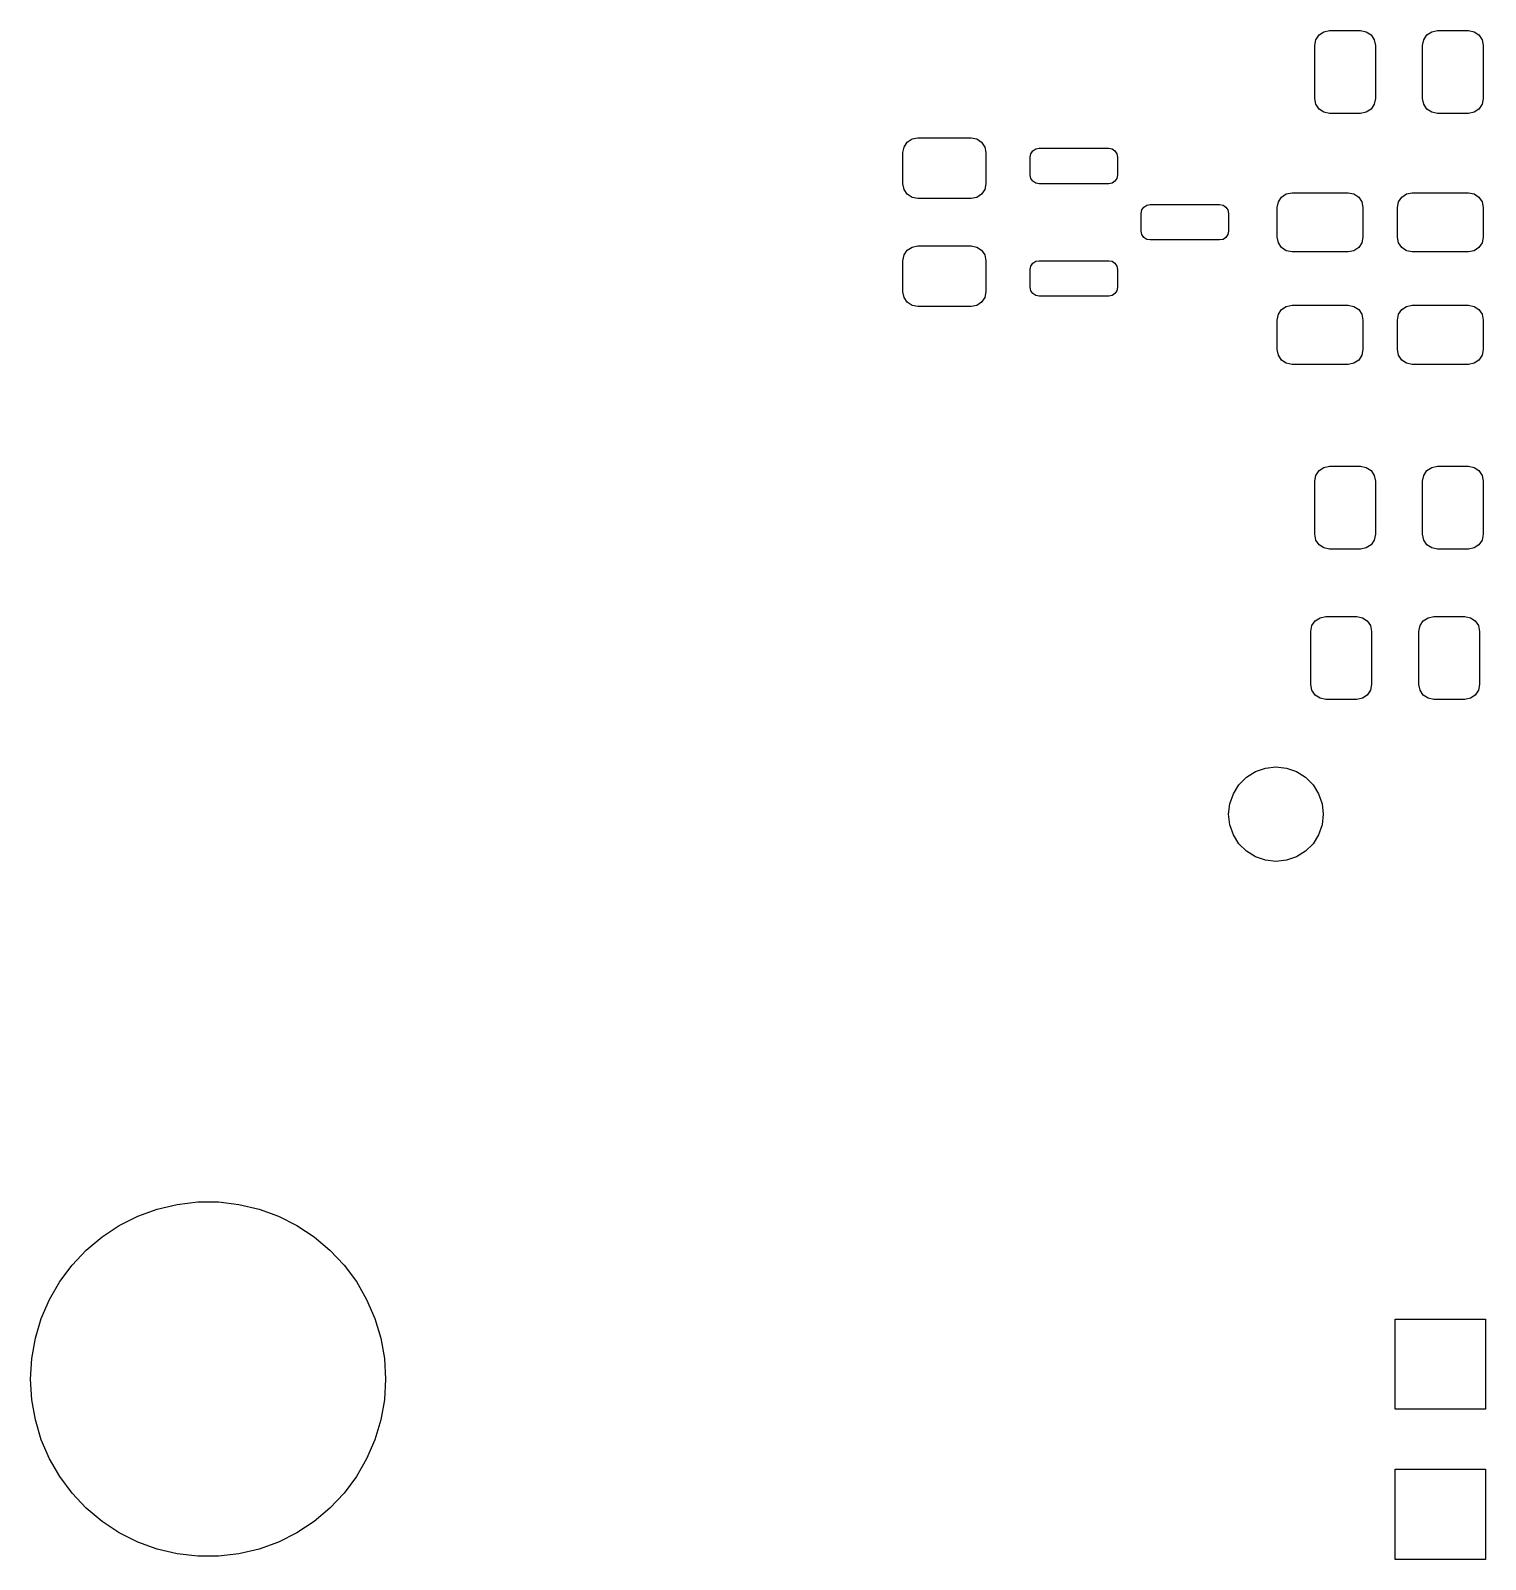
# Model space of a CAD drawing. Extents: x -2.16 to 1.75, y 0.51 to 2.75.
# Drawn here: x -2.108 to -1.14, y 0.505 to 1.523 of the extents above; entities that cross this region are included whole.
import ezdxf

# ---------------------------------------------------------------- set-up
doc = ezdxf.new("R2010")
doc.units = 0
doc.header["$MEASUREMENT"] = 0
doc.layers.add('BLACK', color=7, linetype='CONTINUOUS')

msp = doc.modelspace()

# ---------------------------------------------------------------- linework, layer by layer
at = {"layer": 'BLACK', "linetype": 'CONTINUOUS'}
for p, q in [((-1.2536, 1.5127), (-1.2529, 1.5165)), ((-1.2529, 1.5165), (-1.2507, 1.5197)), ((-1.2507, 1.5197), (-1.2475, 1.5218)), ((-1.2475, 1.5218), (-1.2438, 1.5226)), ((-1.2438, 1.5226), (-1.2231, 1.5226)), ((-1.2231, 1.5226), (-1.2193, 1.5218)), ((-1.2193, 1.5218), (-1.2161, 1.5197)), ((-1.2161, 1.5197), (-1.214, 1.5165)), ((-1.214, 1.5165), (-1.2132, 1.5127)), ((-1.1818, 1.5127), (-1.181, 1.5165)), ((-1.181, 1.5165), (-1.1789, 1.5197)), ((-1.1789, 1.5197), (-1.1757, 1.5218)), ((-1.1757, 1.5218), (-1.1719, 1.5226)), ((-1.1719, 1.5226), (-1.1512, 1.5226)), ((-1.1512, 1.5226), (-1.1475, 1.5218)), ((-1.1475, 1.5218), (-1.1443, 1.5197)), ((-1.1443, 1.5197), (-1.1421, 1.5165)), ((-1.1421, 1.5165), (-1.1414, 1.5127)), ((-1.2536, 1.4773), (-1.2536, 1.5127)), ((-1.2132, 1.5127), (-1.2132, 1.4773)), ((-1.1818, 1.4773), (-1.1818, 1.5127)), ((-1.1414, 1.5127), (-1.1414, 1.4773)), ((-1.2529, 1.4735), (-1.2536, 1.4773)), ((-1.2132, 1.4773), (-1.214, 1.4735)), ((-1.181, 1.4735), (-1.1818, 1.4773)), ((-1.1414, 1.4773), (-1.1421, 1.4735)), ((-1.2507, 1.4703), (-1.2529, 1.4735)), ((-1.2475, 1.4682), (-1.2507, 1.4703)), ((-1.2438, 1.4674), (-1.2475, 1.4682)), ((-1.2231, 1.4674), (-1.2438, 1.4674)), ((-1.2193, 1.4682), (-1.2231, 1.4674)), ((-1.2161, 1.4703), (-1.2193, 1.4682)), ((-1.214, 1.4735), (-1.2161, 1.4703)), ((-1.1789, 1.4703), (-1.181, 1.4735)), ((-1.1757, 1.4682), (-1.1789, 1.4703)), ((-1.1719, 1.4674), (-1.1757, 1.4682)), ((-1.1512, 1.4674), (-1.1719, 1.4674)), ((-1.1475, 1.4682), (-1.1512, 1.4674)), ((-1.1443, 1.4703), (-1.1475, 1.4682)), ((-1.1421, 1.4735), (-1.1443, 1.4703)), ((-1.5276, 1.4413), (-1.5268, 1.445)), ((-1.5268, 1.445), (-1.5247, 1.4482)), ((-1.5247, 1.4482), (-1.5215, 1.4504)), ((-1.5215, 1.4504), (-1.5177, 1.4511)), ((-1.5177, 1.4511), (-1.4823, 1.4511)), ((-1.4823, 1.4511), (-1.4785, 1.4504)), ((-1.4785, 1.4504), (-1.4753, 1.4482)), ((-1.4753, 1.4482), (-1.4732, 1.445)), ((-1.4732, 1.445), (-1.4724, 1.4413)), ((-1.5276, 1.4206), (-1.5276, 1.4413)), ((-1.4724, 1.4413), (-1.4724, 1.4206)), ((-1.4429, 1.4383), (-1.4424, 1.4406)), ((-1.4429, 1.4265), (-1.4429, 1.4383)), ((-1.4424, 1.4406), (-1.4411, 1.4425)), ((-1.4411, 1.4425), (-1.4392, 1.4438)), ((-1.4392, 1.4438), (-1.4369, 1.4442)), ((-1.4369, 1.4442), (-1.3907, 1.4442)), ((-1.3907, 1.4442), (-1.3884, 1.4438)), ((-1.3884, 1.4438), (-1.3865, 1.4425)), ((-1.3865, 1.4425), (-1.3852, 1.4406)), ((-1.3852, 1.4406), (-1.3848, 1.4383)), ((-1.3848, 1.4383), (-1.3848, 1.4265)), ((-1.4424, 1.4242), (-1.4429, 1.4265)), ((-1.3848, 1.4265), (-1.3852, 1.4242)), ((-1.5268, 1.4168), (-1.5276, 1.4206)), ((-1.5247, 1.4136), (-1.5268, 1.4168)), ((-1.4732, 1.4168), (-1.4753, 1.4136)), ((-1.4724, 1.4206), (-1.4732, 1.4168)), ((-1.4411, 1.4223), (-1.4424, 1.4242)), ((-1.4392, 1.421), (-1.4411, 1.4223)), ((-1.4369, 1.4206), (-1.4392, 1.421)), ((-1.3907, 1.4206), (-1.4369, 1.4206)), ((-1.3884, 1.421), (-1.3907, 1.4206)), ((-1.3865, 1.4223), (-1.3884, 1.421)), ((-1.3852, 1.4242), (-1.3865, 1.4223)), ((-1.2725, 1.4138), (-1.2687, 1.4146)), ((-1.2687, 1.4146), (-1.2313, 1.4146)), ((-1.2313, 1.4146), (-1.2275, 1.4138)), ((-1.1925, 1.4138), (-1.1887, 1.4146)), ((-1.1887, 1.4146), (-1.1513, 1.4146)), ((-1.1513, 1.4146), (-1.1475, 1.4138)), ((-1.5215, 1.4115), (-1.5247, 1.4136)), ((-1.5177, 1.4107), (-1.5215, 1.4115)), ((-1.4823, 1.4107), (-1.5177, 1.4107)), ((-1.4785, 1.4115), (-1.4823, 1.4107)), ((-1.4753, 1.4136), (-1.4785, 1.4115)), ((-1.3686, 1.4032), (-1.3673, 1.4051)), ((-1.3673, 1.4051), (-1.3654, 1.4064)), ((-1.3654, 1.4064), (-1.3631, 1.4068)), ((-1.3631, 1.4068), (-1.3169, 1.4068)), ((-1.3169, 1.4068), (-1.3146, 1.4064)), ((-1.3146, 1.4064), (-1.3127, 1.4051)), ((-1.3127, 1.4051), (-1.3114, 1.4032)), ((-1.2785, 1.4047), (-1.2778, 1.4085)), ((-1.2785, 1.3851), (-1.2785, 1.4047)), ((-1.2778, 1.4085), (-1.2757, 1.4117)), ((-1.2757, 1.4117), (-1.2725, 1.4138)), ((-1.2275, 1.4138), (-1.2243, 1.4117)), ((-1.2243, 1.4117), (-1.2222, 1.4085)), ((-1.2222, 1.4085), (-1.2215, 1.4047)), ((-1.2215, 1.4047), (-1.2215, 1.3851)), ((-1.1985, 1.4047), (-1.1978, 1.4085)), ((-1.1985, 1.3851), (-1.1985, 1.4047)), ((-1.1978, 1.4085), (-1.1957, 1.4117)), ((-1.1957, 1.4117), (-1.1925, 1.4138)), ((-1.1475, 1.4138), (-1.1443, 1.4117)), ((-1.1443, 1.4117), (-1.1422, 1.4085)), ((-1.1422, 1.4085), (-1.1415, 1.4047)), ((-1.1415, 1.4047), (-1.1415, 1.3851)), ((-1.369, 1.4009), (-1.3686, 1.4032)), ((-1.369, 1.3891), (-1.369, 1.4009)), ((-1.3114, 1.4032), (-1.311, 1.4009)), ((-1.311, 1.4009), (-1.311, 1.3891)), ((-1.3686, 1.3868), (-1.369, 1.3891)), ((-1.3673, 1.3849), (-1.3686, 1.3868)), ((-1.3654, 1.3836), (-1.3673, 1.3849)), ((-1.3127, 1.3849), (-1.3146, 1.3836)), ((-1.3114, 1.3868), (-1.3127, 1.3849)), ((-1.311, 1.3891), (-1.3114, 1.3868)), ((-1.2778, 1.3813), (-1.2785, 1.3851)), ((-1.2215, 1.3851), (-1.2222, 1.3813)), ((-1.1978, 1.3813), (-1.1985, 1.3851)), ((-1.1415, 1.3851), (-1.1422, 1.3813)), ((-1.5268, 1.3732), (-1.5247, 1.3764)), ((-1.5247, 1.3764), (-1.5215, 1.3785)), ((-1.5215, 1.3785), (-1.5177, 1.3793)), ((-1.5177, 1.3793), (-1.4823, 1.3793)), ((-1.4823, 1.3793), (-1.4785, 1.3785)), ((-1.4785, 1.3785), (-1.4753, 1.3764)), ((-1.4753, 1.3764), (-1.4732, 1.3732)), ((-1.3631, 1.3832), (-1.3654, 1.3836)), ((-1.3169, 1.3832), (-1.3631, 1.3832)), ((-1.3146, 1.3836), (-1.3169, 1.3832)), ((-1.2757, 1.3781), (-1.2778, 1.3813)), ((-1.2725, 1.376), (-1.2757, 1.3781)), ((-1.2687, 1.3752), (-1.2725, 1.376)), ((-1.2313, 1.3752), (-1.2687, 1.3752)), ((-1.2275, 1.376), (-1.2313, 1.3752)), ((-1.2243, 1.3781), (-1.2275, 1.376)), ((-1.2222, 1.3813), (-1.2243, 1.3781)), ((-1.1957, 1.3781), (-1.1978, 1.3813)), ((-1.1925, 1.376), (-1.1957, 1.3781)), ((-1.1887, 1.3752), (-1.1925, 1.376)), ((-1.1513, 1.3752), (-1.1887, 1.3752)), ((-1.1475, 1.376), (-1.1513, 1.3752)), ((-1.1443, 1.3781), (-1.1475, 1.376)), ((-1.1422, 1.3813), (-1.1443, 1.3781)), ((-1.5276, 1.3694), (-1.5268, 1.3732)), ((-1.5276, 1.3487), (-1.5276, 1.3694)), ((-1.4732, 1.3732), (-1.4724, 1.3694)), ((-1.4724, 1.3694), (-1.4724, 1.3487)), ((-1.4429, 1.3635), (-1.4424, 1.3658)), ((-1.4424, 1.3658), (-1.4411, 1.3677)), ((-1.4411, 1.3677), (-1.4392, 1.369)), ((-1.4392, 1.369), (-1.4369, 1.3694)), ((-1.4369, 1.3694), (-1.3907, 1.3694)), ((-1.3907, 1.3694), (-1.3884, 1.369)), ((-1.3884, 1.369), (-1.3865, 1.3677)), ((-1.3865, 1.3677), (-1.3852, 1.3658)), ((-1.3852, 1.3658), (-1.3848, 1.3635)), ((-1.4429, 1.3517), (-1.4429, 1.3635)), ((-1.3848, 1.3635), (-1.3848, 1.3517)), ((-1.5268, 1.345), (-1.5276, 1.3487)), ((-1.5247, 1.3418), (-1.5268, 1.345)), ((-1.4732, 1.345), (-1.4753, 1.3418)), ((-1.4724, 1.3487), (-1.4732, 1.345)), ((-1.4424, 1.3494), (-1.4429, 1.3517)), ((-1.4411, 1.3475), (-1.4424, 1.3494)), ((-1.4392, 1.3462), (-1.4411, 1.3475)), ((-1.4369, 1.3458), (-1.4392, 1.3462)), ((-1.3907, 1.3458), (-1.4369, 1.3458)), ((-1.3884, 1.3462), (-1.3907, 1.3458)), ((-1.3865, 1.3475), (-1.3884, 1.3462)), ((-1.3852, 1.3494), (-1.3865, 1.3475)), ((-1.3848, 1.3517), (-1.3852, 1.3494)), ((-1.5215, 1.3396), (-1.5247, 1.3418)), ((-1.5177, 1.3389), (-1.5215, 1.3396)), ((-1.4823, 1.3389), (-1.5177, 1.3389)), ((-1.4785, 1.3396), (-1.4823, 1.3389)), ((-1.4753, 1.3418), (-1.4785, 1.3396)), ((-1.2785, 1.3299), (-1.2778, 1.3337)), ((-1.2778, 1.3337), (-1.2757, 1.3369)), ((-1.2757, 1.3369), (-1.2725, 1.339)), ((-1.2725, 1.339), (-1.2687, 1.3398)), ((-1.2687, 1.3398), (-1.2313, 1.3398)), ((-1.2313, 1.3398), (-1.2275, 1.339)), ((-1.2275, 1.339), (-1.2243, 1.3369)), ((-1.2243, 1.3369), (-1.2222, 1.3337)), ((-1.2222, 1.3337), (-1.2215, 1.3299)), ((-1.1985, 1.3299), (-1.1978, 1.3337)), ((-1.1978, 1.3337), (-1.1957, 1.3369)), ((-1.1957, 1.3369), (-1.1925, 1.339)), ((-1.1925, 1.339), (-1.1887, 1.3398)), ((-1.1887, 1.3398), (-1.1513, 1.3398)), ((-1.1513, 1.3398), (-1.1475, 1.339)), ((-1.1475, 1.339), (-1.1443, 1.3369)), ((-1.1443, 1.3369), (-1.1422, 1.3337)), ((-1.1422, 1.3337), (-1.1415, 1.3299)), ((-1.2785, 1.3103), (-1.2785, 1.3299)), ((-1.2215, 1.3299), (-1.2215, 1.3103)), ((-1.1985, 1.3103), (-1.1985, 1.3299)), ((-1.1415, 1.3299), (-1.1415, 1.3103)), ((-1.2778, 1.3065), (-1.2785, 1.3103)), ((-1.2757, 1.3033), (-1.2778, 1.3065)), ((-1.2725, 1.3012), (-1.2757, 1.3033)), ((-1.2243, 1.3033), (-1.2275, 1.3012)), ((-1.2222, 1.3065), (-1.2243, 1.3033)), ((-1.2215, 1.3103), (-1.2222, 1.3065)), ((-1.1978, 1.3065), (-1.1985, 1.3103)), ((-1.1957, 1.3033), (-1.1978, 1.3065)), ((-1.1925, 1.3012), (-1.1957, 1.3033)), ((-1.1443, 1.3033), (-1.1475, 1.3012)), ((-1.1422, 1.3065), (-1.1443, 1.3033)), ((-1.1415, 1.3103), (-1.1422, 1.3065)), ((-1.2687, 1.3004), (-1.2725, 1.3012)), ((-1.2313, 1.3004), (-1.2687, 1.3004)), ((-1.2275, 1.3012), (-1.2313, 1.3004)), ((-1.1887, 1.3004), (-1.1925, 1.3012)), ((-1.1513, 1.3004), (-1.1887, 1.3004)), ((-1.1475, 1.3012), (-1.1513, 1.3004)), ((-1.2507, 1.2297), (-1.2475, 1.2318)), ((-1.2475, 1.2318), (-1.2438, 1.2326)), ((-1.2438, 1.2326), (-1.2231, 1.2326)), ((-1.2231, 1.2326), (-1.2193, 1.2318)), ((-1.2193, 1.2318), (-1.2161, 1.2297)), ((-1.1789, 1.2297), (-1.1757, 1.2318)), ((-1.1757, 1.2318), (-1.1719, 1.2326)), ((-1.1719, 1.2326), (-1.1512, 1.2326)), ((-1.1512, 1.2326), (-1.1475, 1.2318)), ((-1.1475, 1.2318), (-1.1443, 1.2297)), ((-1.2536, 1.2227), (-1.2529, 1.2265)), ((-1.2536, 1.1873), (-1.2536, 1.2227)), ((-1.2529, 1.2265), (-1.2507, 1.2297)), ((-1.2161, 1.2297), (-1.214, 1.2265)), ((-1.214, 1.2265), (-1.2132, 1.2227)), ((-1.2132, 1.2227), (-1.2132, 1.1873)), ((-1.1818, 1.2227), (-1.181, 1.2265)), ((-1.1818, 1.1873), (-1.1818, 1.2227)), ((-1.181, 1.2265), (-1.1789, 1.2297)), ((-1.1443, 1.2297), (-1.1421, 1.2265)), ((-1.1421, 1.2265), (-1.1414, 1.2227)), ((-1.1414, 1.2227), (-1.1414, 1.1873)), ((-1.2529, 1.1835), (-1.2536, 1.1873)), ((-1.2507, 1.1803), (-1.2529, 1.1835)), ((-1.214, 1.1835), (-1.2161, 1.1803)), ((-1.2132, 1.1873), (-1.214, 1.1835)), ((-1.181, 1.1835), (-1.1818, 1.1873)), ((-1.1789, 1.1803), (-1.181, 1.1835)), ((-1.1421, 1.1835), (-1.1443, 1.1803)), ((-1.1414, 1.1873), (-1.1421, 1.1835)), ((-1.2475, 1.1782), (-1.2507, 1.1803)), ((-1.2438, 1.1774), (-1.2475, 1.1782)), ((-1.2231, 1.1774), (-1.2438, 1.1774)), ((-1.2193, 1.1782), (-1.2231, 1.1774)), ((-1.2161, 1.1803), (-1.2193, 1.1782)), ((-1.1757, 1.1782), (-1.1789, 1.1803)), ((-1.1719, 1.1774), (-1.1757, 1.1782)), ((-1.1512, 1.1774), (-1.1719, 1.1774)), ((-1.1475, 1.1782), (-1.1512, 1.1774)), ((-1.1443, 1.1803), (-1.1475, 1.1782)), ((-1.2554, 1.1265), (-1.2532, 1.1297)), ((-1.2532, 1.1297), (-1.25, 1.1318)), ((-1.25, 1.1318), (-1.2463, 1.1326)), ((-1.2463, 1.1326), (-1.2256, 1.1326)), ((-1.2256, 1.1326), (-1.2218, 1.1318)), ((-1.2218, 1.1318), (-1.2186, 1.1297)), ((-1.2186, 1.1297), (-1.2165, 1.1265)), ((-1.1835, 1.1265), (-1.1814, 1.1297)), ((-1.1814, 1.1297), (-1.1782, 1.1318)), ((-1.1782, 1.1318), (-1.1744, 1.1326)), ((-1.1744, 1.1326), (-1.1537, 1.1326)), ((-1.1537, 1.1326), (-1.15, 1.1318)), ((-1.15, 1.1318), (-1.1468, 1.1297)), ((-1.1468, 1.1297), (-1.1446, 1.1265)), ((-1.2561, 1.1227), (-1.2554, 1.1265)), ((-1.2561, 1.0873), (-1.2561, 1.1227)), ((-1.2165, 1.1265), (-1.2157, 1.1227)), ((-1.2157, 1.1227), (-1.2157, 1.0873)), ((-1.1843, 1.1227), (-1.1835, 1.1265)), ((-1.1843, 1.0873), (-1.1843, 1.1227)), ((-1.1446, 1.1265), (-1.1439, 1.1227)), ((-1.1439, 1.1227), (-1.1439, 1.0873)), ((-1.2554, 1.0835), (-1.2561, 1.0873)), ((-1.2532, 1.0803), (-1.2554, 1.0835)), ((-1.25, 1.0782), (-1.2532, 1.0803)), ((-1.2186, 1.0803), (-1.2218, 1.0782)), ((-1.2165, 1.0835), (-1.2186, 1.0803)), ((-1.2157, 1.0873), (-1.2165, 1.0835)), ((-1.1835, 1.0835), (-1.1843, 1.0873)), ((-1.1814, 1.0803), (-1.1835, 1.0835)), ((-1.1782, 1.0782), (-1.1814, 1.0803)), ((-1.1468, 1.0803), (-1.15, 1.0782)), ((-1.1446, 1.0835), (-1.1468, 1.0803)), ((-1.1439, 1.0873), (-1.1446, 1.0835)), ((-1.2463, 1.0774), (-1.25, 1.0782)), ((-1.2256, 1.0774), (-1.2463, 1.0774)), ((-1.2218, 1.0782), (-1.2256, 1.0774)), ((-1.1744, 1.0774), (-1.1782, 1.0782)), ((-1.1537, 1.0774), (-1.1744, 1.0774)), ((-1.15, 1.0782), (-1.1537, 1.0774)), ((-1.299, 1.0256), (-1.293, 1.0294)), ((-1.293, 1.0294), (-1.2864, 1.0317)), ((-1.2864, 1.0317), (-1.2794, 1.0325)), ((-1.2794, 1.0325), (-1.2724, 1.0317)), ((-1.2724, 1.0317), (-1.2657, 1.0294)), ((-1.2657, 1.0294), (-1.2597, 1.0256)), ((-1.3077, 1.0146), (-1.304, 1.0206)), ((-1.304, 1.0206), (-1.299, 1.0256)), ((-1.2597, 1.0256), (-1.2547, 1.0206)), ((-1.2547, 1.0206), (-1.251, 1.0146)), ((-1.3109, 1.001), (-1.3101, 1.008)), ((-1.3101, 1.008), (-1.3077, 1.0146)), ((-1.251, 1.0146), (-1.2487, 1.008)), ((-1.2487, 1.008), (-1.2479, 1.001)), ((-1.3101, 0.994), (-1.3109, 1.001)), ((-1.2479, 1.001), (-1.2487, 0.994)), ((-1.3077, 0.9873), (-1.3101, 0.994)), ((-1.304, 0.9813), (-1.3077, 0.9873)), ((-1.251, 0.9873), (-1.2547, 0.9813)), ((-1.2487, 0.994), (-1.251, 0.9873)), ((-1.299, 0.9764), (-1.304, 0.9813)), ((-1.2547, 0.9813), (-1.2597, 0.9764)), ((-1.293, 0.9726), (-1.299, 0.9764)), ((-1.2864, 0.9703), (-1.293, 0.9726)), ((-1.2794, 0.9695), (-1.2864, 0.9703)), ((-1.2724, 0.9703), (-1.2794, 0.9695)), ((-1.2657, 0.9726), (-1.2724, 0.9703)), ((-1.2597, 0.9764), (-1.2657, 0.9726)), ((-2.0105, 0.7413), (-1.9969, 0.7429)), ((-1.9969, 0.7429), (-1.9831, 0.7429)), ((-1.9831, 0.7429), (-1.9695, 0.7413)), ((-2.0491, 0.7273), (-2.0368, 0.7335)), ((-2.0368, 0.7335), (-2.0239, 0.7381)), ((-2.0239, 0.7381), (-2.0105, 0.7413)), ((-1.9695, 0.7413), (-1.9561, 0.7381)), ((-1.9561, 0.7381), (-1.9432, 0.7335)), ((-1.9432, 0.7335), (-1.9309, 0.7273)), ((-2.0605, 0.7197), (-2.0491, 0.7273)), ((-1.9309, 0.7273), (-1.9195, 0.7197)), ((-2.0711, 0.7109), (-2.0605, 0.7197)), ((-1.9195, 0.7197), (-1.9089, 0.7109)), ((-2.0805, 0.7009), (-2.0711, 0.7109)), ((-1.9089, 0.7109), (-1.8995, 0.7009)), ((-2.0887, 0.6899), (-2.0805, 0.7009)), ((-1.8995, 0.7009), (-1.8913, 0.6899)), ((-2.0955, 0.678), (-2.0887, 0.6899)), ((-1.8913, 0.6899), (-1.8845, 0.678)), ((-2.101, 0.6654), (-2.0955, 0.678)), ((-1.8845, 0.678), (-1.879, 0.6654)), ((-2.1049, 0.6522), (-2.101, 0.6654)), ((-1.879, 0.6654), (-1.8751, 0.6522)), ((-1.2, 0.605), (-1.2, 0.665)), ((-1.2, 0.665), (-1.14, 0.665)), ((-1.14, 0.665), (-1.14, 0.605)), ((-2.1073, 0.6387), (-2.1049, 0.6522)), ((-1.8751, 0.6522), (-1.8727, 0.6387)), ((-2.1081, 0.625), (-2.1073, 0.6387)), ((-1.8727, 0.6387), (-1.8719, 0.625)), ((-2.1073, 0.6113), (-2.1081, 0.625)), ((-1.8719, 0.625), (-1.8727, 0.6113)), ((-2.1049, 0.5978), (-2.1073, 0.6113)), ((-1.8727, 0.6113), (-1.8751, 0.5978)), ((-1.14, 0.605), (-1.2, 0.605)), ((-2.101, 0.5846), (-2.1049, 0.5978)), ((-1.8751, 0.5978), (-1.879, 0.5846)), ((-2.0955, 0.572), (-2.101, 0.5846)), ((-1.879, 0.5846), (-1.8845, 0.572)), ((-2.0887, 0.5601), (-2.0955, 0.572)), ((-1.8845, 0.572), (-1.8913, 0.5601)), ((-2.0805, 0.5491), (-2.0887, 0.5601)), ((-1.8913, 0.5601), (-1.8995, 0.5491)), ((-1.2, 0.505), (-1.2, 0.565)), ((-1.2, 0.565), (-1.14, 0.565)), ((-1.14, 0.565), (-1.14, 0.505)), ((-2.0711, 0.5391), (-2.0805, 0.5491)), ((-1.8995, 0.5491), (-1.9089, 0.5391)), ((-2.0605, 0.5303), (-2.0711, 0.5391)), ((-2.0491, 0.5227), (-2.0605, 0.5303)), ((-1.9195, 0.5303), (-1.9309, 0.5227)), ((-1.9089, 0.5391), (-1.9195, 0.5303)), ((-2.0368, 0.5165), (-2.0491, 0.5227)), ((-1.9309, 0.5227), (-1.9432, 0.5165)), ((-2.0239, 0.5119), (-2.0368, 0.5165)), ((-2.0105, 0.5087), (-2.0239, 0.5119)), ((-1.9561, 0.5119), (-1.9695, 0.5087)), ((-1.9432, 0.5165), (-1.9561, 0.5119)), ((-1.9969, 0.5071), (-2.0105, 0.5087)), ((-1.9831, 0.5071), (-1.9969, 0.5071)), ((-1.9695, 0.5087), (-1.9831, 0.5071)), ((-1.14, 0.505), (-1.2, 0.505))]:
    msp.add_line(p, q, dxfattribs=at)

doc.saveas('drawing.dxf')
